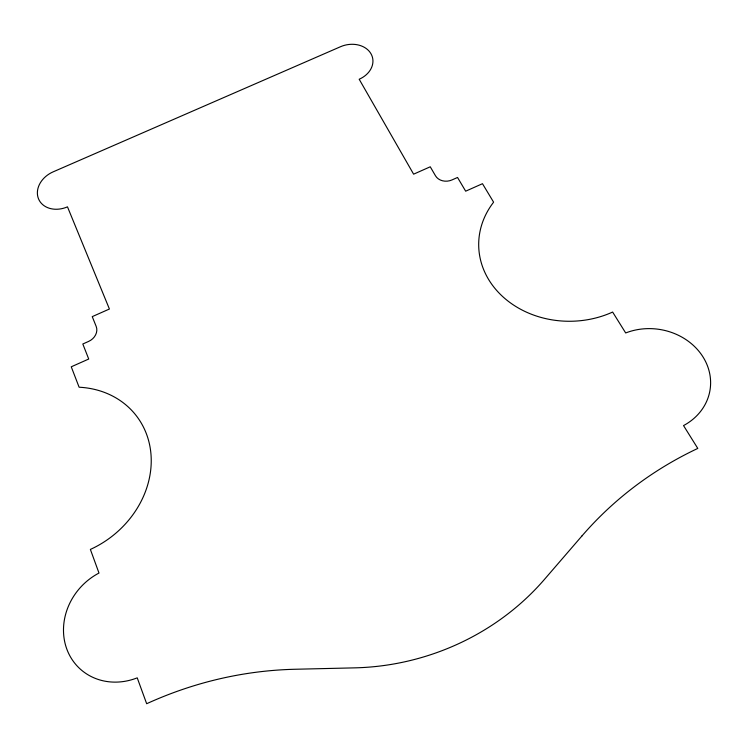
<?xml version="1.0" encoding="UTF-8"?>
<svg xmlns="http://www.w3.org/2000/svg" width="748" height="748" viewBox="0 0 748 748"><rect width="100%" height="100%" fill="white"/><g stroke="black" fill="none" stroke-linecap="round" stroke-linejoin="round"><path stroke-width="1.12" d="M581.925 535.979L544.46 579.391A241.342 220.744 -16 0 1 354.683 667.861L295.236 669.254A497.663 429.483 -89.8 0 0 146.664 703.718L137.23 677.847A60.859 54.782 -46.8 0 1 66.759 648.946A60.859 54.782 -46.8 0 1 98.988 573.052L90.377 549.425A93.678 80.803 -37.1 0 0 151.049 455.205A93.678 80.803 -37.1 0 0 79.11 387.221L71.256 366.801L88.722 359.031L82.813 343.996L88.601 341.425A12.623 10.575 -29.5 0 0 96.183 326.418L92.247 316.628L109.414 309.018L67.479 206.841A23.74 18.896 -25.8 0 1 38.522 198.856A23.74 18.896 -25.8 0 1 53.127 171.862L340.527 46.713A23.319 18.438 -12.6 0 1 370.98 53.753A23.319 18.438 -12.6 0 1 359.18 79.241L413.616 174.172L430.25 166.795L435.504 175.808A12.361 10.238 -8.2 0 0 451.97 179.941L457.542 177.463L465.667 191.189L482.479 183.699L493.605 202.184A91.125 77.109 -0.8 0 0 502.516 296.414A91.125 77.109 -0.8 0 0 612.631 312.056L625.683 332.963A59.344 51.958 8.4 0 1 703.036 356.983A59.344 51.958 8.4 0 1 683.532 425.584L697.79 448.417A479.749 404.977 41.8 0 0 581.925 535.979"/></g></svg>
